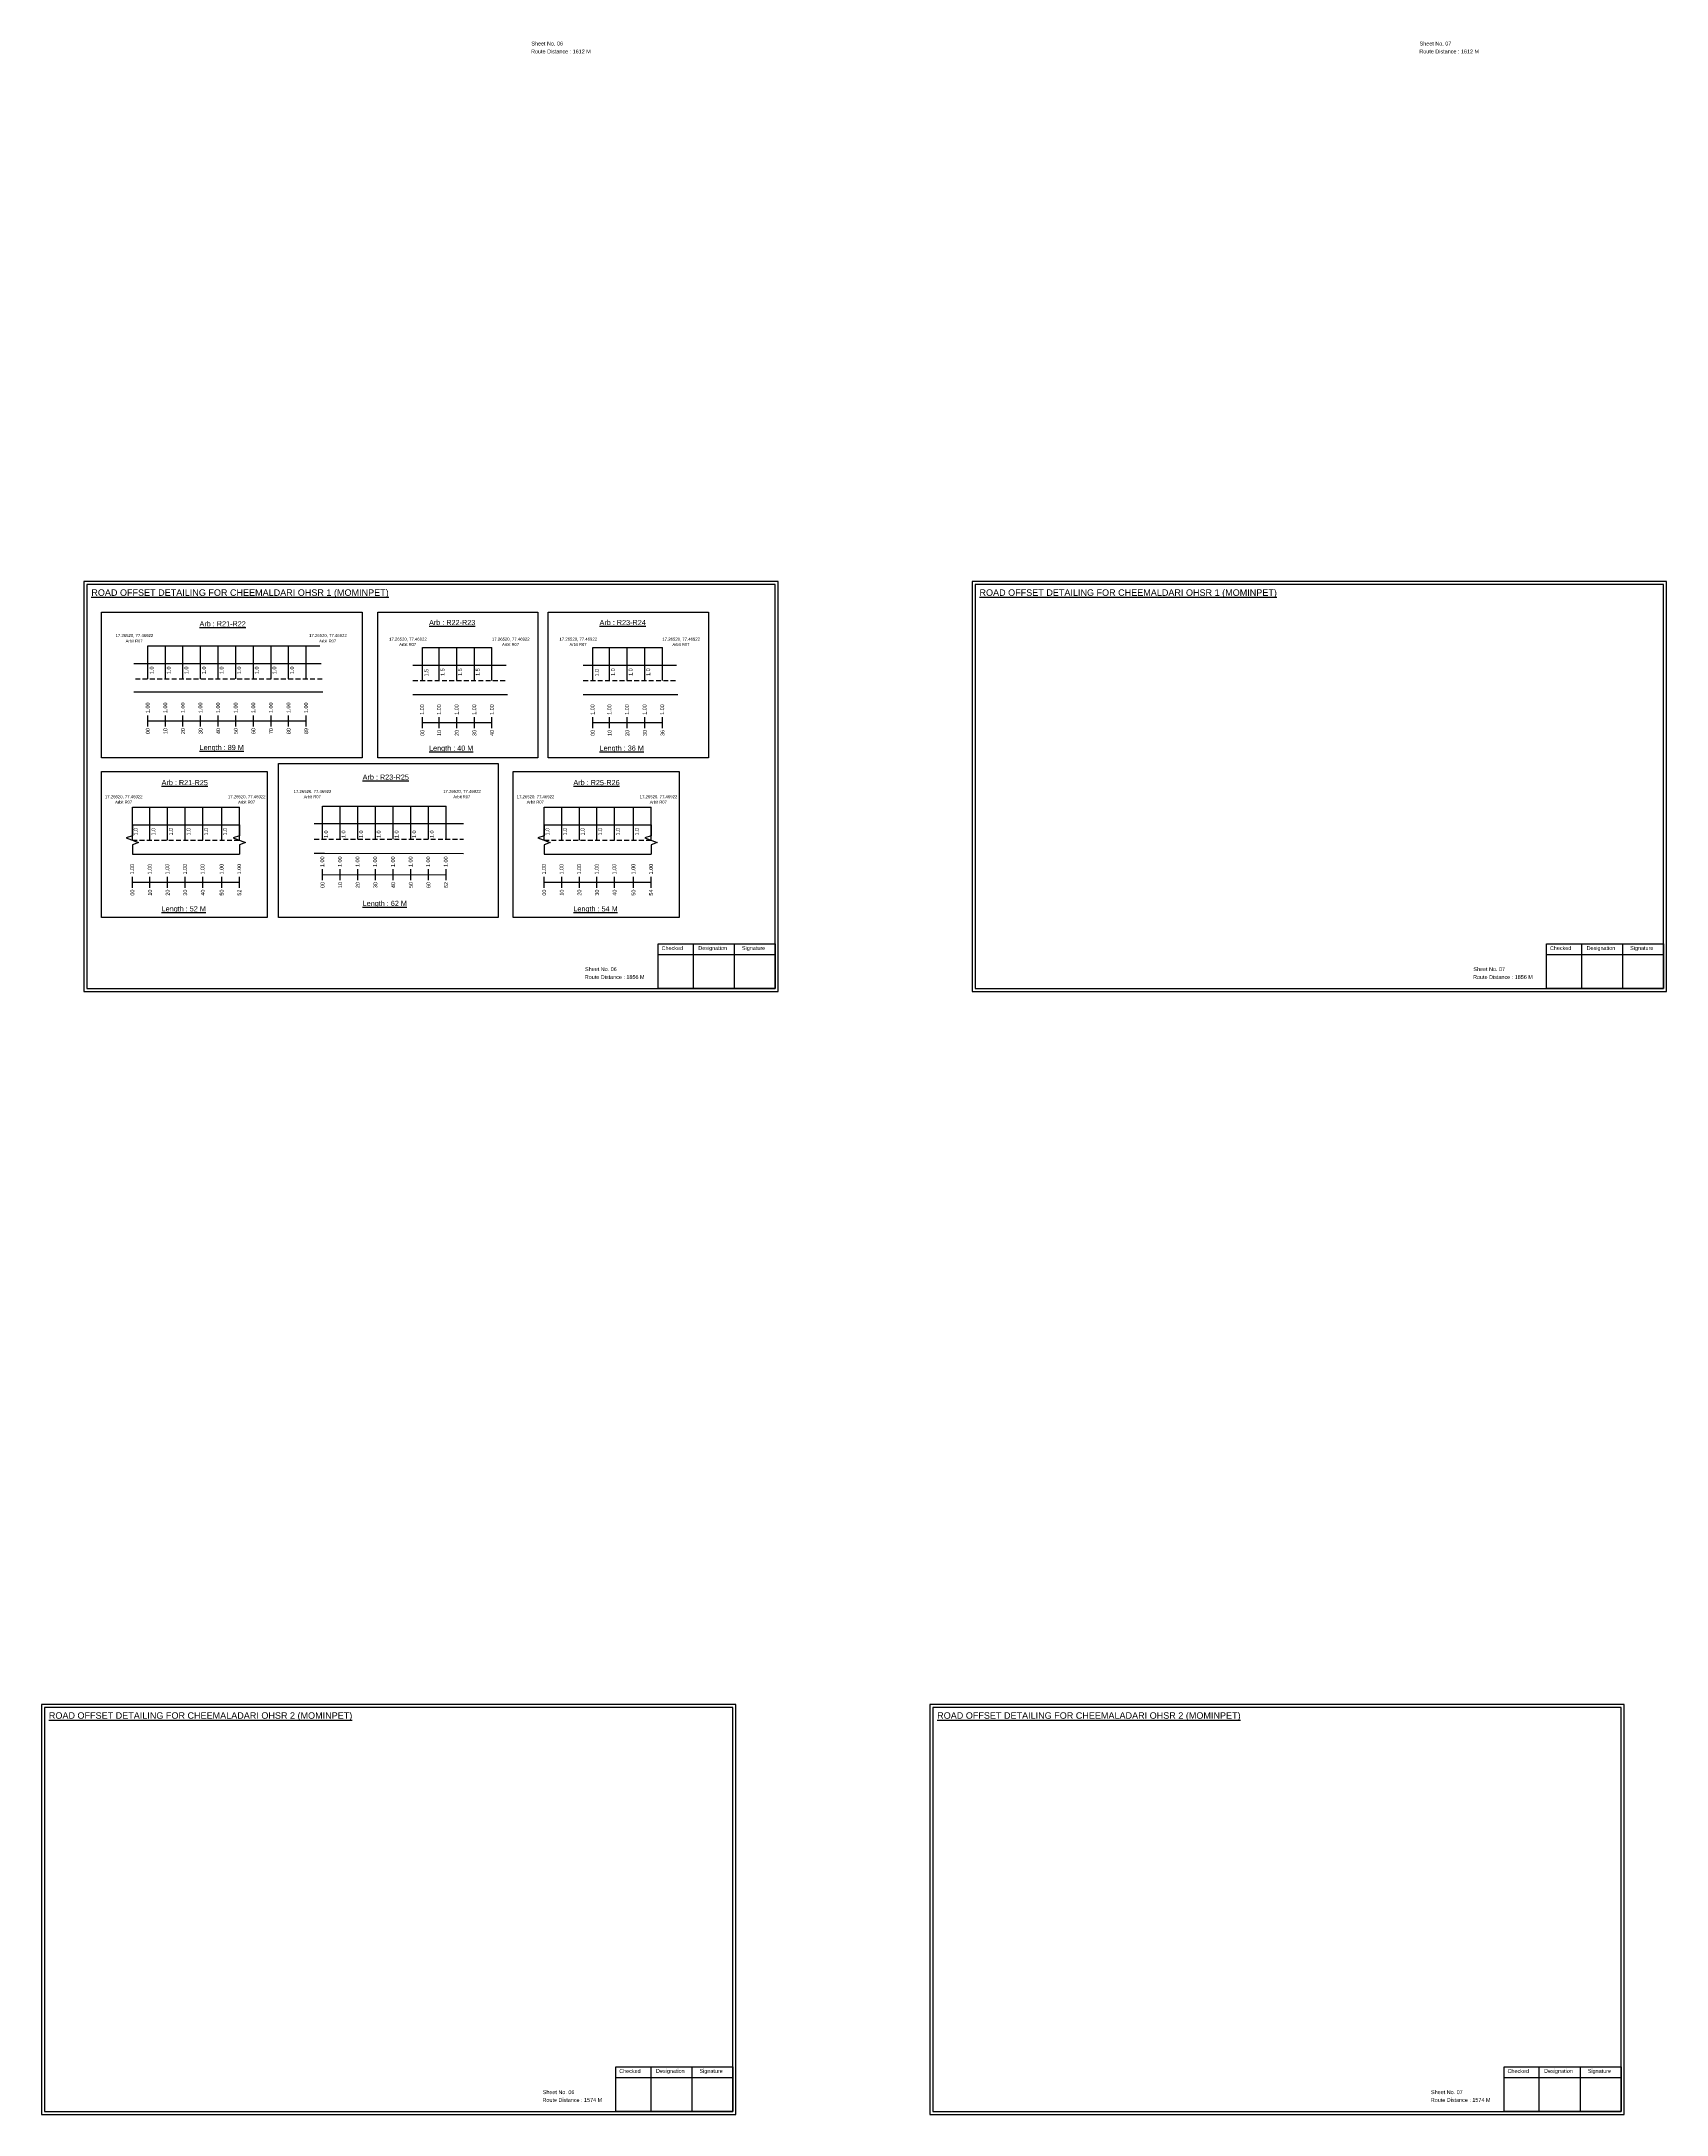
# Model space of a CAD drawing. Header units: inches. Extents: x -117 to 51867, y -12715 to 3423.
# Drawn here: x 24066 to 25321, y 193 to 1794 of the extents above; entities that cross this region are included whole.
import ezdxf

# ---------------------------------------------------------------- set-up
doc = ezdxf.new("R2010")
doc.units = ezdxf.units.IN
doc.header["$MEASUREMENT"] = 0
doc.linetypes.add('DASHED2', pattern=[0.375, 0.25, -0.125])
doc.layers.add('PDF_Geometry', color=7, linetype='Continuous')
doc.layers.add('PDF_Text', color=5, linetype='Continuous')
doc.styles.add('PDF Arial', font='arial.ttf')
doc.styles.get("Standard").update_dxf_attribs({"font": 'arial.ttf'})

msp = doc.modelspace()

# ---------------------------------------------------------------- linework, layer by layer
for p, q in [((24137, 1313.4), (24281.7, 1313.4)), ((24147.8, 1301.5), (24147.8, 1327)), ((24161.4, 1301.5), (24161.4, 1327)), ((24175, 1301.5), (24175, 1327)), ((24188.6, 1301.5), (24188.6, 1327)), ((24202.2, 1301.5), (24202.2, 1327)), ((24215.8, 1301.5), (24215.8, 1327)), ((24229.4, 1301.5), (24229.4, 1327)), ((24243, 1301.5), (24243, 1327)), ((24256.6, 1301.5), (24256.6, 1327)), ((24270.2, 1301.5), (24270.2, 1327)), ((24359.9, 1300.1), (24359.9, 1325.7)), ((24372.9, 1300.1), (24372.9, 1325.7)), ((24386.5, 1300.1), (24386.5, 1325.7)), ((24400.1, 1300.1), (24400.1, 1325.7)), ((24413.7, 1300.1), (24413.7, 1325.7)), ((24491.6, 1300.1), (24491.6, 1325.7)), ((24504.6, 1300.1), (24504.6, 1325.7)), ((24518.2, 1300.1), (24518.2, 1325.7)), ((24531.8, 1300.1), (24531.8, 1325.7)), ((24545.4, 1300.1), (24545.4, 1325.7)), ((24352.6, 1312), (24424.6, 1312)), ((24484.2, 1312), (24556.2, 1312)), ((24283.1, 1291.2), (24137, 1291.2)), ((24352.6, 1289.3), (24425.6, 1289.3)), ((24484.2, 1289.3), (24557.2, 1289.3)), ((24135.9, 1176.9), (24135.9, 1202.4)), ((24149.5, 1176.9), (24149.5, 1202.4)), ((24163.1, 1176.9), (24163.1, 1202.4)), ((24176.7, 1176.9), (24176.7, 1202.4)), ((24190.3, 1176.9), (24190.3, 1202.4)), ((24205, 1176.9), (24205, 1202.4)), ((24218.6, 1176.9), (24218.6, 1202.4)), ((24282.8, 1177.6), (24282.8, 1203.2)), ((24296.4, 1177.6), (24296.4, 1203.2)), ((24310, 1177.6), (24310, 1203.2)), ((24323.6, 1177.6), (24323.6, 1203.2)), ((24337.4, 1177.6), (24337.4, 1203.2)), ((24351, 1177.6), (24351, 1203.2)), ((24364.6, 1177.6), (24364.6, 1203.2)), ((24378.2, 1177.6), (24378.2, 1203.2)), ((24454, 1176.9), (24454, 1202.4)), ((24467.6, 1176.9), (24467.6, 1202.4)), ((24481.2, 1176.9), (24481.2, 1202.4)), ((24494.8, 1176.9), (24494.8, 1202.4)), ((24508.4, 1176.9), (24508.4, 1202.4)), ((24523, 1176.9), (24523, 1202.4)), ((24536.6, 1176.9), (24536.6, 1202.4)), ((24135.9, 1188.7), (24218.6, 1188.7)), ((24391.8, 1189.5), (24276.4, 1189.5)), ((24454, 1188.7), (24536.6, 1188.7)), ((24135.9, 1166.1), (24218.6, 1166.1)), ((24276.4, 1166.8), (24284.4, 1166.8)), ((24284.4, 1166.8), (24391.8, 1166.5)), ((24454, 1166.1), (24536.6, 1166.1))]:
    msp.add_line(p, q)
at = {"color": 5}
for p, q in [((24147.8, 1327), (24280.6, 1327)), ((24359.9, 1325.7), (24413.7, 1325.7)), ((24491.6, 1325.7), (24545.4, 1325.7)), ((24135.9, 1202.4), (24218.6, 1202.4)), ((24282.8, 1203.2), (24378.2, 1203.2)), ((24454, 1202.4), (24536.6, 1202.4))]:
    msp.add_line(p, q, dxfattribs=at)
at = {"linetype": 'DASHED2', "ltscale": 15}
for p, q in [((24138.2, 1301.5), (24282.6, 1301.5)), ((24352.6, 1300.1), (24425.1, 1300.1)), ((24484.2, 1300.1), (24556.7, 1300.1)), ((24135.9, 1176.9), (24218.6, 1176.9)), ((24276.4, 1177.6), (24391.8, 1177.6)), ((24454, 1176.9), (24536.6, 1176.9))]:
    msp.add_line(p, q, dxfattribs=at)
at = {"color": 217, "true_color": 0x93278f}
for p, q in [((24147.8, 1264.8), (24147.8, 1273.3)), ((24147.8, 1269), (24270.2, 1269.1)), ((24161.4, 1264.8), (24161.4, 1273.3)), ((24175, 1264.8), (24175, 1273.3)), ((24188.6, 1264.8), (24188.6, 1273.3)), ((24202.2, 1264.8), (24202.2, 1273.3)), ((24215.8, 1264.8), (24215.8, 1273.3)), ((24229.4, 1264.8), (24229.4, 1273.3)), ((24243, 1264.8), (24243, 1273.3)), ((24256.6, 1264.8), (24256.6, 1273.3)), ((24270.2, 1264.8), (24270.2, 1273.3)), ((24359.9, 1263.4), (24359.9, 1272)), ((24359.9, 1267.7), (24413.7, 1267.7)), ((24372.9, 1263.4), (24372.9, 1272)), ((24386.5, 1263.4), (24386.5, 1272)), ((24400.1, 1263.4), (24400.1, 1272)), ((24413.7, 1263.4), (24413.7, 1272)), ((24491.6, 1263.4), (24491.6, 1272)), ((24491.6, 1267.7), (24545.4, 1267.7)), ((24504.6, 1263.4), (24504.6, 1272)), ((24518.2, 1263.4), (24518.2, 1272)), ((24531.8, 1263.4), (24531.8, 1272)), ((24545.4, 1263.4), (24545.4, 1272)), ((24282.8, 1146), (24282.8, 1154.5)), ((24296.4, 1146), (24296.4, 1154.5)), ((24310, 1146), (24310, 1154.5)), ((24323.6, 1146), (24323.6, 1154.5)), ((24337.4, 1146), (24337.4, 1154.5)), ((24351, 1146), (24351, 1154.5)), ((24364.6, 1146), (24364.6, 1154.5)), ((24378.2, 1146), (24378.2, 1154.5)), ((24135.9, 1140.2), (24135.9, 1148.7)), ((24135.9, 1144.4), (24218.6, 1144.4)), ((24149.5, 1140.2), (24149.5, 1148.7)), ((24163.1, 1140.2), (24163.1, 1148.7)), ((24176.7, 1140.2), (24176.7, 1148.7)), ((24190.3, 1140.2), (24190.3, 1148.7)), ((24205, 1140.2), (24205, 1148.7)), ((24218.6, 1140.2), (24218.6, 1148.7)), ((24282.8, 1150.2), (24378.2, 1150.3)), ((24454, 1140.2), (24454, 1148.7)), ((24454, 1144.4), (24536.6, 1144.4)), ((24467.6, 1140.2), (24467.6, 1148.7)), ((24481.2, 1140.2), (24481.2, 1148.7)), ((24494.8, 1140.2), (24494.8, 1148.7)), ((24508.4, 1140.2), (24508.4, 1148.7)), ((24523, 1140.2), (24523, 1148.7)), ((24536.6, 1140.2), (24536.6, 1148.7))]:
    msp.add_line(p, q, dxfattribs=at)
for points in [[(24112.1, 1353.1), (24313.3, 1353.1), (24313.3, 1240.5), (24112.1, 1240.5)], [(24325.4, 1353.1), (24449.2, 1353.1), (24449.2, 1240.5), (24325.4, 1240.5)], [(24457.1, 1353.1), (24580.9, 1353.1), (24580.9, 1240.5), (24457.1, 1240.5)], [(24248.9, 1236), (24418.5, 1236), (24418.5, 1117.2), (24248.9, 1117.2)], [(24112.1, 1229.9), (24240.1, 1229.9), (24240.1, 1117.2), (24112.1, 1117.2)], [(24430.1, 1229.9), (24558.2, 1229.9), (24558.2, 1117.2), (24430.1, 1117.2)]]:
    msp.add_lwpolyline(points, close=True)
at = {"linetype": 'Continuous'}
for points in [[(24135.9, 1188.7), (24135.9, 1180.3), (24131.2, 1178.6), (24140.7, 1175.1), (24135.9, 1173.4), (24135.9, 1166.1)], [(24218.6, 1188.7), (24218.6, 1180.3), (24213.8, 1178.6), (24223.3, 1175.1), (24218.6, 1173.4), (24218.6, 1166.1)], [(24454, 1188.7), (24454, 1180.3), (24449.2, 1178.6), (24458.7, 1175.1), (24454, 1173.4), (24454, 1166.1)], [(24536.6, 1188.7), (24536.6, 1180.3), (24531.9, 1178.6), (24541.4, 1175.1), (24536.6, 1173.4), (24536.6, 1166.1)]]:
    msp.add_lwpolyline(points, dxfattribs=at)
at = {"layer": 'PDF_Geometry'}
for points in [[(24098.4, 1376.7), (24098.4, 1060), (24634.8, 1060), (24634.8, 1376.7)], [(24100.7, 1374.4), (24100.7, 1062.4), (24632.4, 1062.4), (24632.4, 1374.4)], [(24784.6, 1376.7), (24784.6, 1060), (25321, 1060), (25321, 1376.7)], [(24786.9, 1374.4), (24786.9, 1062.4), (25318.6, 1062.4), (25318.6, 1374.4)], [(24065.7, 509.5), (24065.7, 192.7), (24602.1, 192.7), (24602.1, 509.5)], [(24068, 507.1), (24068, 195.2), (24599.7, 195.2), (24599.7, 507.1)], [(24751.9, 509.5), (24751.9, 192.7), (25288.3, 192.7), (25288.3, 509.5)], [(24754.2, 507.1), (24754.2, 195.2), (25285.9, 195.2), (25285.9, 507.1)]]:
    msp.add_lwpolyline(points, close=True, dxfattribs=at)
at = {"layer": 'PDF_Geometry', "color": 242, "true_color": 0xcc1f26}
for points in [[(24632.4, 1062.3), (24542.1, 1062.3), (24542.1, 1096.9), (24632.4, 1096.9)], [(25318.6, 1062.3), (25228.3, 1062.3), (25228.3, 1096.9), (25318.6, 1096.9)], [(24599.7, 195.1), (24509.4, 195.1), (24509.4, 229.7), (24599.7, 229.7)], [(25285.9, 195.1), (25195.6, 195.1), (25195.6, 229.7), (25285.9, 229.7)]]:
    msp.add_lwpolyline(points, close=True, dxfattribs=at)
for points in [[(24569.1, 1096.9), (24569.1, 1062.3)], [(24600.8, 1096.9), (24600.8, 1062.3)], [(25255.3, 1096.9), (25255.3, 1062.3)], [(25287, 1096.9), (25287, 1062.3)], [(24542.1, 1088.5), (24632.4, 1088.5)], [(25228.3, 1088.5), (25318.6, 1088.5)], [(24536.4, 229.7), (24536.4, 195.1)], [(24568.1, 229.7), (24568.1, 195.1)], [(25222.5, 229.7), (25222.5, 195.1)], [(25254.3, 229.7), (25254.3, 195.1)], [(24509.4, 221.3), (24599.7, 221.3)], [(25195.6, 221.3), (25285.9, 221.3)]]:
    msp.add_lwpolyline(points, dxfattribs=at)

# ---------------------------------------------------------------- texts
for s, p in [('Sheet No. 06', (24444.1, 1790.6)), ('Sheet No. 07', (25130.3, 1790.6)), ('Route Distance : 1612 M', (24443.9, 1784.5)), ('Route Distance : 1612 M', (25130.1, 1784.5)), ('Route Distance : 1856 M', (24485.4, 1069.7)), ('Sheet No. 06', (24485.6, 1075.8)), ('Route Distance : 1856 M', (25171.6, 1069.7)), ('Sheet No. 07', (25171.8, 1075.8)), ('Sheet No. 06', (24452.9, 208.5)), ('Sheet No. 07', (25139.1, 208.5)), ('Route Distance : 1574 M', (24452.7, 202.5)), ('Route Distance : 1574 M', (25138.9, 202.5))]:
    msp.add_text(s, height=3).set_placement(p)
at = {"color": 242, "true_color": 0xcd2027}
for s, height, p in [('%%UROAD OFFSET DETAILING FOR CHEEMALDARI OHSR 1 (MOMINPET)', 5, (24104.2, 1365.6)), ('%%UROAD OFFSET DETAILING FOR CHEEMALDARI OHSR 1 (MOMINPET)', 5, (24790.3, 1365.6)), ('%%UArb : R21-R22', 4, (24187.8, 1342)), ('%%UArb : R22-R23', 4, (24365.1, 1343)), ('%%UArb : R23-R24', 4, (24496.8, 1343)), ('%%ULength : 89 M', 4, (24187.8, 1246.5)), ('%%ULength : 40 M', 4, (24365.1, 1246)), ('%%ULength : 36 M', 4, (24496.8, 1246)), ('%%UArb : R21-R25', 4, (24158.5, 1219.4)), ('%%UArb : R23-R25', 4, (24313.8, 1223.6)), ('%%UArb : R25-R26', 4, (24476.6, 1219.4)), ('%%ULength : 52 M', 4, (24158.5, 1121.9)), ('%%ULength : 62 M', 4, (24313.8, 1126.1)), ('%%ULength : 54 M', 4, (24476.6, 1121.9)), ('%%UROAD OFFSET DETAILING FOR CHEEMALADARI OHSR 2 (MOMINPET)', 5, (24071.4, 498.4)), ('%%UROAD OFFSET DETAILING FOR CHEEMALADARI OHSR 2 (MOMINPET)', 5, (24757.6, 498.4))]:
    msp.add_text(s, height=height, dxfattribs=at).set_placement(p)
at = {"color": 5}
for s, height, p in [('17.26520, 77.46922', 2.34, (24122.9, 1333.8)), ('Arbit R07', 2.25, (24130.7, 1329.6)), ('17.26520, 77.46922', 2.34, (24272.4, 1333.8)), ('Arbit R07', 2.25, (24280.2, 1329.6)), ('17.26520, 77.46922', 2.34, (24334.2, 1331)), ('Arbit R07', 2.25, (24342, 1326.9)), ('17.26520, 77.46922', 2.34, (24413.7, 1331)), ('Arbit R07', 2.25, (24421.5, 1326.9)), ('17.26520, 77.46922', 2.34, (24465.8, 1331)), ('Arbit R07', 2.25, (24473.6, 1326.9)), ('17.26520, 77.46922', 2.34, (24545.3, 1331)), ('Arbit R07', 2.25, (24553.1, 1326.9)), ('17.26520, 77.46922', 2.34, (24114.7, 1209.3)), ('Arbit R07', 2.25, (24122.6, 1205.2)), ('17.26520, 77.46922', 2.34, (24209.7, 1209.3)), ('Arbit R07', 2.25, (24217.6, 1205.2)), ('17.26520, 77.46922', 2.34, (24260.5, 1213.4)), ('Arbit R07', 2.25, (24268.3, 1209.3)), ('17.26520, 77.46922', 2.34, (24376, 1213.4)), ('Arbit R07', 2.25, (24383.8, 1209.3)), ('17.26520, 77.46922', 2.34, (24432.8, 1209.3)), ('Arbit R07', 2.25, (24440.6, 1205.2)), ('17.26520, 77.46922', 2.34, (24527.8, 1209.3)), ('Arbit R07', 2.25, (24535.6, 1205.2))]:
    msp.add_text(s, height=height, dxfattribs=at).set_placement(p)
for s, p in [('1.0', (24152.3, 1305.2)), ('1.0', (24165.5, 1305.2)), ('1.0', (24179.1, 1305.2)), ('1.0', (24192.7, 1305.2)), ('1.0', (24206.3, 1305.2)), ('1.0', (24219.9, 1305.2)), ('1.0', (24233.5, 1305.2)), ('1.0', (24247.1, 1305.2)), ('1.0', (24260.7, 1305.2)), ('1.5', (24364.5, 1303.3)), ('1.5', (24377, 1303.8)), ('1.5', (24390.6, 1303.8)), ('1.5', (24404.2, 1303.8)), ('1.0', (24496.2, 1303.3)), ('1.0', (24508.7, 1303.8)), ('1.0', (24522.3, 1303.8)), ('1.0', (24535.9, 1303.8)), ('1.0', (24140, 1180.5)), ('1.0', (24153.6, 1180.5)), ('1.0', (24167.2, 1180.5)), ('1.0', (24180.8, 1180.5)), ('1.0', (24194.4, 1180.5)), ('1.0', (24209, 1180.5)), ('1.0', (24458, 1180.5)), ('1.0', (24471.6, 1180.5)), ('1.0', (24485.2, 1180.5)), ('1.0', (24498.8, 1180.5)), ('1.0', (24512.4, 1180.5)), ('1.0', (24527.1, 1180.5)), ('1.0', (24287, 1178.6)), ('1.0', (24300.5, 1178.6)), ('1.0', (24314.1, 1178.6)), ('1.0', (24327.7, 1178.6)), ('1.0', (24341.5, 1178.6)), ('1.0', (24355.1, 1178.6)), ('1.0', (24368.7, 1178.6))]:
    msp.add_text(s, height=3, rotation=90).set_placement(p)
at = {"color": 217, "true_color": 0x93278f}
for s, p in [('1.00', (24149.2, 1275.1)), ('1.00', (24162.8, 1275.1)), ('1.00', (24176.4, 1275.1)), ('1.00', (24190, 1275.1)), ('1.00', (24203.6, 1275.1)), ('1.00', (24217.2, 1275.1)), ('1.00', (24230.8, 1275.1)), ('1.00', (24244.4, 1275.1)), ('1.00', (24258, 1275.1)), ('1.00', (24271.6, 1275.1)), ('1.00', (24361.2, 1273.7)), ('1.00', (24374.3, 1273.7)), ('1.00', (24387.9, 1273.7)), ('1.00', (24401.5, 1273.7)), ('1.00', (24415.1, 1273.7)), ('1.00', (24492.9, 1273.7)), ('1.00', (24505.9, 1273.7)), ('1.00', (24519.5, 1273.7)), ('1.00', (24533.1, 1273.7)), ('1.00', (24546.7, 1273.7)), ('00', (24149.3, 1258.8)), ('10', (24162.9, 1258.8)), ('20', (24176.5, 1258.8)), ('30', (24190.1, 1258.8)), ('40', (24203.7, 1258.8)), ('50', (24217.3, 1258.8)), ('60', (24230.9, 1258.8)), ('70', (24244.5, 1258.8)), ('80', (24258.1, 1258.8)), ('89', (24271.7, 1258.8)), ('00', (24361.4, 1257.4)), ('10', (24374.4, 1257.4)), ('20', (24388, 1257.4)), ('30', (24401.6, 1257.4)), ('40', (24415.2, 1257.4)), ('00', (24493, 1257.4)), ('10', (24506.1, 1257.4)), ('20', (24519.7, 1257.4)), ('30', (24533.3, 1257.4)), ('36', (24546.9, 1257.4)), ('1.00', (24137.2, 1150.4)), ('1.00', (24150.8, 1150.4)), ('1.00', (24164.4, 1150.4)), ('1.00', (24178, 1150.4)), ('1.00', (24191.6, 1150.4)), ('1.00', (24206.3, 1150.5)), ('1.00', (24219.9, 1150.5)), ('1.00', (24284.1, 1156.2)), ('1.00', (24297.7, 1156.2)), ('1.00', (24311.3, 1156.2)), ('1.00', (24324.9, 1156.2)), ('1.00', (24338.7, 1156.2)), ('1.00', (24352.3, 1156.2)), ('1.00', (24365.9, 1156.2)), ('1.00', (24379.5, 1156.2)), ('1.00', (24455.3, 1150.4)), ('1.00', (24468.9, 1150.4)), ('1.00', (24482.5, 1150.4)), ('1.00', (24496.1, 1150.4)), ('1.00', (24509.7, 1150.4)), ('1.00', (24524.4, 1150.5)), ('1.00', (24538, 1150.5)), ('00', (24137.4, 1134.1)), ('10', (24151, 1134.1)), ('20', (24164.6, 1134.1)), ('30', (24178.2, 1134.1)), ('40', (24191.8, 1134.1)), ('50', (24206.4, 1134.1)), ('52', (24220, 1134.1)), ('00', (24284.3, 1139.9)), ('10', (24297.9, 1139.9)), ('20', (24311.5, 1139.9)), ('30', (24325.1, 1139.9)), ('40', (24338.9, 1139.9)), ('50', (24352.5, 1139.9)), ('60', (24366.1, 1139.9)), ('62', (24379.7, 1139.9)), ('00', (24455.5, 1134.1)), ('10', (24469.1, 1134.1)), ('20', (24482.7, 1134.1)), ('30', (24496.3, 1134.1)), ('40', (24509.9, 1134.1)), ('50', (24524.5, 1134.1)), ('54', (24538.1, 1134.1))]:
    msp.add_text(s, height=3, rotation=90, dxfattribs=at).set_placement(p)
at = {"layer": 'PDF_Text', "color": 7, "attachment_point": 7, "style": 'PDF Arial'}
for s, insert, char_height in [('Checked', (24544.7, 1092), 3), ('Designation', (24573.1, 1091.2), 3.001), ('Signature', (24606.8, 1091.2), 3), ('Checked', (25230.9, 1092), 3), ('Designation', (25259.3, 1091.2), 3.001), ('Signature', (25292.9, 1091.2), 3), ('Checked', (24512, 224.8), 3), ('Designation', (24540.4, 224), 3.001), ('Signature', (24574, 224), 3), ('Checked', (25198.2, 224.8), 3), ('Designation', (25226.5, 224), 3.001), ('Signature', (25260.2, 224), 3)]:
    msp.add_mtext(s, dxfattribs=dict(at, insert=insert, char_height=char_height))

doc.saveas('drawing.dxf')
